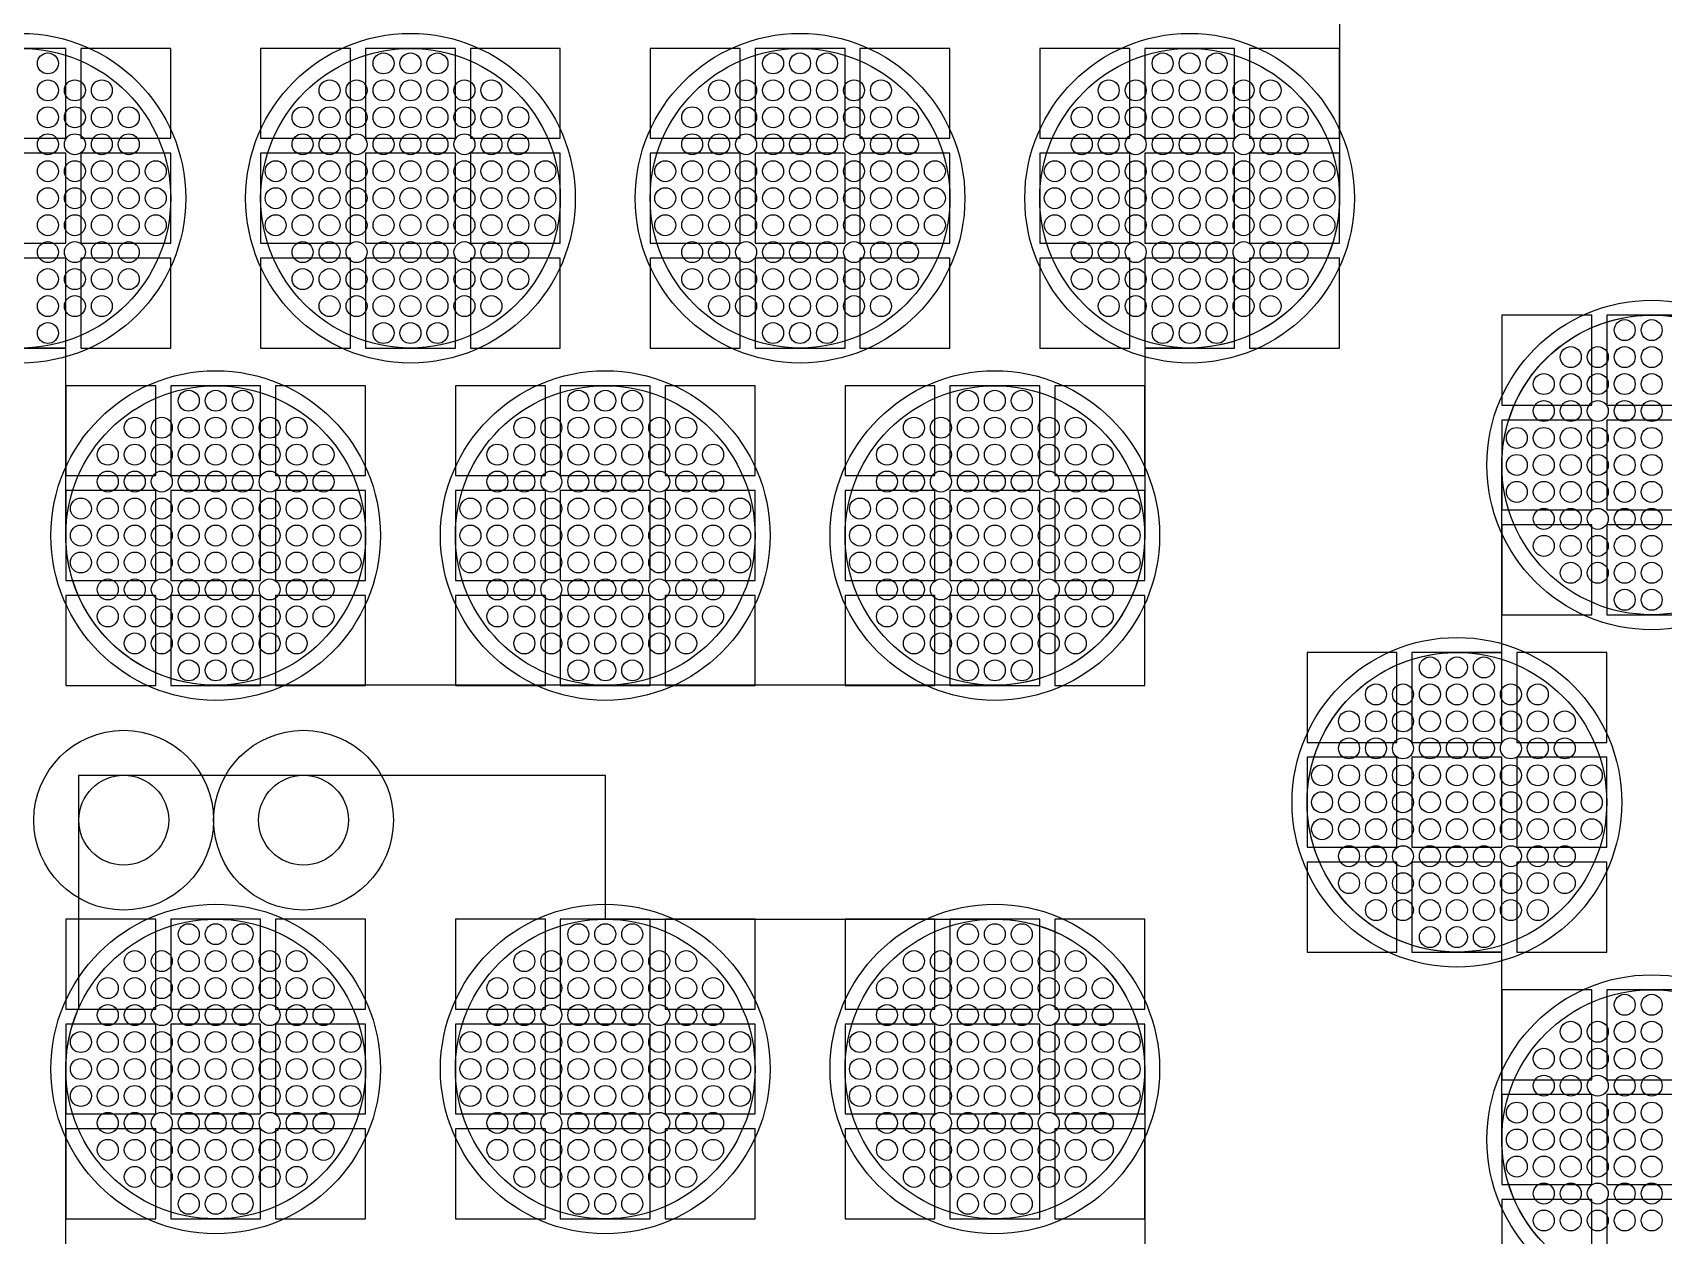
# Model space of a CAD drawing. Extents: x -49 to 54, y -38 to 38.
# Drawn here: x -37.28 to -31.84, y -6.16 to -2.14 of the extents above; entities that cross this region are included whole.
import ezdxf

# ---------------------------------------------------------------- set-up
doc = ezdxf.new("R2010")
doc.units = 0
for name, color, linetype in [('ADHESIVE_VIA_OPENINGS', 30, 'CONTINUOUS'), ('BACK_LAYER', 5, 'CONTINUOUS'), ('COND_LAYER_LOWER_ELECTRODE', 6, 'CONTINUOUS'), ('CONDUCTIVE_LAYER_BACK_LAYER', 2, 'CONTINUOUS'), ('EMITTER', 3, 'CONTINUOUS'), ('LOWER_ELECTRODE', 1, 'CONTINUOUS'), ('SUBSTRATE_VIA', 4, 'CONTINUOUS')]:
    doc.layers.add(name, color=color, linetype=linetype)

msp = doc.modelspace()

# ---------------------------------------------------------------- linework, layer by layer
at = {"layer": 'ADHESIVE_VIA_OPENINGS'}
for centre in [(-36.979, -4.7726), (-36.379, -4.7726)]:
    msp.add_circle(centre, 0.3, dxfattribs=at)
at = {"layer": 'BACK_LAYER'}
for points in [[(-37.4721, -2.4968), (-37.1721, -2.4968), (-37.1721, -2.1968), (-37.4721, -2.1968)], [(-37.1221, -2.4968), (-36.8221, -2.4968), (-36.8221, -2.1968), (-37.1221, -2.1968)], [(-36.5221, -2.4968), (-36.2221, -2.4968), (-36.2221, -2.1968), (-36.5221, -2.1968)], [(-36.1721, -2.4968), (-35.8721, -2.4968), (-35.8721, -2.1968), (-36.1721, -2.1968)], [(-35.8221, -2.4968), (-35.5221, -2.4968), (-35.5221, -2.1968), (-35.8221, -2.1968)], [(-35.2221, -2.4968), (-34.9221, -2.4968), (-34.9221, -2.1968), (-35.2221, -2.1968)], [(-34.8721, -2.4968), (-34.5721, -2.4968), (-34.5721, -2.1968), (-34.8721, -2.1968)], [(-34.5221, -2.4968), (-34.2221, -2.4968), (-34.2221, -2.1968), (-34.5221, -2.1968)], [(-33.9221, -2.4968), (-33.6221, -2.4968), (-33.6221, -2.1968), (-33.9221, -2.1968)], [(-33.5721, -2.4968), (-33.2721, -2.4968), (-33.2721, -2.1968), (-33.5721, -2.1968)], [(-33.2221, -2.4968), (-32.9221, -2.4968), (-32.9221, -2.1968), (-33.2221, -2.1968)], [(-37.4721, -2.8468), (-37.1721, -2.8468), (-37.1721, -2.5468), (-37.4721, -2.5468)], [(-37.1221, -2.8468), (-36.8221, -2.8468), (-36.8221, -2.5468), (-37.1221, -2.5468)], [(-36.5221, -2.8468), (-36.2221, -2.8468), (-36.2221, -2.5468), (-36.5221, -2.5468)], [(-36.1721, -2.8468), (-35.8721, -2.8468), (-35.8721, -2.5468), (-36.1721, -2.5468)], [(-35.8221, -2.8468), (-35.5221, -2.8468), (-35.5221, -2.5468), (-35.8221, -2.5468)], [(-35.2221, -2.8468), (-34.9221, -2.8468), (-34.9221, -2.5468), (-35.2221, -2.5468)], [(-34.8721, -2.8468), (-34.5721, -2.8468), (-34.5721, -2.5468), (-34.8721, -2.5468)], [(-34.5221, -2.8468), (-34.2221, -2.8468), (-34.2221, -2.5468), (-34.5221, -2.5468)], [(-33.9221, -2.8468), (-33.6221, -2.8468), (-33.6221, -2.5468), (-33.9221, -2.5468)], [(-33.5721, -2.8468), (-33.2721, -2.8468), (-33.2721, -2.5468), (-33.5721, -2.5468)], [(-33.2221, -2.8468), (-32.9221, -2.8468), (-32.9221, -2.5468), (-33.2221, -2.5468)], [(-37.4721, -3.1968), (-37.1721, -3.1968), (-37.1721, -2.8968), (-37.4721, -2.8968)], [(-37.1221, -3.1968), (-36.8221, -3.1968), (-36.8221, -2.8968), (-37.1221, -2.8968)], [(-36.5221, -3.1968), (-36.2221, -3.1968), (-36.2221, -2.8968), (-36.5221, -2.8968)], [(-36.1721, -3.1968), (-35.8721, -3.1968), (-35.8721, -2.8968), (-36.1721, -2.8968)], [(-35.8221, -3.1968), (-35.5221, -3.1968), (-35.5221, -2.8968), (-35.8221, -2.8968)], [(-35.2221, -3.1968), (-34.9221, -3.1968), (-34.9221, -2.8968), (-35.2221, -2.8968)], [(-34.8721, -3.1968), (-34.5721, -3.1968), (-34.5721, -2.8968), (-34.8721, -2.8968)], [(-34.5221, -3.1968), (-34.2221, -3.1968), (-34.2221, -2.8968), (-34.5221, -2.8968)], [(-33.9221, -3.1968), (-33.6221, -3.1968), (-33.6221, -2.8968), (-33.9221, -2.8968)], [(-33.5721, -3.1968), (-33.2721, -3.1968), (-33.2721, -2.8968), (-33.5721, -2.8968)], [(-33.2221, -3.1968), (-32.9221, -3.1968), (-32.9221, -2.8968), (-33.2221, -2.8968)], [(-32.3802, -3.387), (-32.0802, -3.387), (-32.0802, -3.087), (-32.3802, -3.087)], [(-32.0302, -3.387), (-31.7302, -3.387), (-31.7302, -3.087), (-32.0302, -3.087)], [(-37.1721, -3.6226), (-36.8721, -3.6226), (-36.8721, -3.3226), (-37.1721, -3.3226)], [(-36.8221, -3.6226), (-36.5221, -3.6226), (-36.5221, -3.3226), (-36.8221, -3.3226)], [(-36.4721, -3.6226), (-36.1721, -3.6226), (-36.1721, -3.3226), (-36.4721, -3.3226)], [(-35.8721, -3.6226), (-35.5721, -3.6226), (-35.5721, -3.3226), (-35.8721, -3.3226)], [(-35.5221, -3.6226), (-35.2221, -3.6226), (-35.2221, -3.3226), (-35.5221, -3.3226)], [(-35.1721, -3.6226), (-34.8721, -3.6226), (-34.8721, -3.3226), (-35.1721, -3.3226)], [(-34.5721, -3.6226), (-34.2721, -3.6226), (-34.2721, -3.3226), (-34.5721, -3.3226)], [(-34.2221, -3.6226), (-33.9221, -3.6226), (-33.9221, -3.3226), (-34.2221, -3.3226)], [(-33.8721, -3.6226), (-33.5721, -3.6226), (-33.5721, -3.3226), (-33.8721, -3.3226)], [(-32.3802, -3.737), (-32.0802, -3.737), (-32.0802, -3.437), (-32.3802, -3.437)], [(-32.0302, -3.737), (-31.7302, -3.737), (-31.7302, -3.437), (-32.0302, -3.437)], [(-37.1721, -3.9726), (-36.8721, -3.9726), (-36.8721, -3.6726), (-37.1721, -3.6726)], [(-36.8221, -3.9726), (-36.5221, -3.9726), (-36.5221, -3.6726), (-36.8221, -3.6726)], [(-36.4721, -3.9726), (-36.1721, -3.9726), (-36.1721, -3.6726), (-36.4721, -3.6726)], [(-35.8721, -3.9726), (-35.5721, -3.9726), (-35.5721, -3.6726), (-35.8721, -3.6726)], [(-35.5221, -3.9726), (-35.2221, -3.9726), (-35.2221, -3.6726), (-35.5221, -3.6726)], [(-35.1721, -3.9726), (-34.8721, -3.9726), (-34.8721, -3.6726), (-35.1721, -3.6726)], [(-34.5721, -3.9726), (-34.2721, -3.9726), (-34.2721, -3.6726), (-34.5721, -3.6726)], [(-34.2221, -3.9726), (-33.9221, -3.9726), (-33.9221, -3.6726), (-34.2221, -3.6726)], [(-33.8721, -3.9726), (-33.5721, -3.9726), (-33.5721, -3.6726), (-33.8721, -3.6726)], [(-32.3802, -4.087), (-32.0802, -4.087), (-32.0802, -3.787), (-32.3802, -3.787)], [(-32.0302, -4.087), (-31.7302, -4.087), (-31.7302, -3.787), (-32.0302, -3.787)], [(-37.1721, -4.3226), (-36.8721, -4.3226), (-36.8721, -4.0226), (-37.1721, -4.0226)], [(-36.8221, -4.3226), (-36.5221, -4.3226), (-36.5221, -4.0226), (-36.8221, -4.0226)], [(-36.4721, -4.3226), (-36.1721, -4.3226), (-36.1721, -4.0226), (-36.4721, -4.0226)], [(-35.8721, -4.3226), (-35.5721, -4.3226), (-35.5721, -4.0226), (-35.8721, -4.0226)], [(-35.5221, -4.3226), (-35.2221, -4.3226), (-35.2221, -4.0226), (-35.5221, -4.0226)], [(-35.1721, -4.3226), (-34.8721, -4.3226), (-34.8721, -4.0226), (-35.1721, -4.0226)], [(-34.5721, -4.3226), (-34.2721, -4.3226), (-34.2721, -4.0226), (-34.5721, -4.0226)], [(-34.2221, -4.3226), (-33.9221, -4.3226), (-33.9221, -4.0226), (-34.2221, -4.0226)], [(-33.8721, -4.3226), (-33.5721, -4.3226), (-33.5721, -4.0226), (-33.8721, -4.0226)], [(-33.0302, -4.5128), (-32.7302, -4.5128), (-32.7302, -4.2128), (-33.0302, -4.2128)], [(-32.6802, -4.5128), (-32.3802, -4.5128), (-32.3802, -4.2128), (-32.6802, -4.2128)], [(-32.3302, -4.5128), (-32.0302, -4.5128), (-32.0302, -4.2128), (-32.3302, -4.2128)], [(-33.0302, -4.8628), (-32.7302, -4.8628), (-32.7302, -4.5628), (-33.0302, -4.5628)], [(-32.6802, -4.8628), (-32.3802, -4.8628), (-32.3802, -4.5628), (-32.6802, -4.5628)], [(-32.3302, -4.8628), (-32.0302, -4.8628), (-32.0302, -4.5628), (-32.3302, -4.5628)], [(-33.0302, -5.2128), (-32.7302, -5.2128), (-32.7302, -4.9128), (-33.0302, -4.9128)], [(-32.6802, -5.2128), (-32.3802, -5.2128), (-32.3802, -4.9128), (-32.6802, -4.9128)], [(-32.3302, -5.2128), (-32.0302, -5.2128), (-32.0302, -4.9128), (-32.3302, -4.9128)], [(-37.1721, -5.403), (-36.8721, -5.403), (-36.8721, -5.103), (-37.1721, -5.103)], [(-36.8221, -5.403), (-36.5221, -5.403), (-36.5221, -5.103), (-36.8221, -5.103)], [(-36.4721, -5.403), (-36.1721, -5.403), (-36.1721, -5.103), (-36.4721, -5.103)], [(-35.8721, -5.403), (-35.5721, -5.403), (-35.5721, -5.103), (-35.8721, -5.103)], [(-35.5221, -5.403), (-35.2221, -5.403), (-35.2221, -5.103), (-35.5221, -5.103)], [(-35.1721, -5.403), (-34.8721, -5.403), (-34.8721, -5.103), (-35.1721, -5.103)], [(-34.5721, -5.403), (-34.2721, -5.403), (-34.2721, -5.103), (-34.5721, -5.103)], [(-34.2221, -5.403), (-33.9221, -5.403), (-33.9221, -5.103), (-34.2221, -5.103)], [(-33.8721, -5.403), (-33.5721, -5.403), (-33.5721, -5.103), (-33.8721, -5.103)], [(-32.3802, -5.6386), (-32.0802, -5.6386), (-32.0802, -5.3386), (-32.3802, -5.3386)], [(-32.0302, -5.6386), (-31.7302, -5.6386), (-31.7302, -5.3386), (-32.0302, -5.3386)], [(-37.1721, -5.753), (-36.8721, -5.753), (-36.8721, -5.453), (-37.1721, -5.453)], [(-36.8221, -5.753), (-36.5221, -5.753), (-36.5221, -5.453), (-36.8221, -5.453)], [(-36.4721, -5.753), (-36.1721, -5.753), (-36.1721, -5.453), (-36.4721, -5.453)], [(-35.8721, -5.753), (-35.5721, -5.753), (-35.5721, -5.453), (-35.8721, -5.453)], [(-35.5221, -5.753), (-35.2221, -5.753), (-35.2221, -5.453), (-35.5221, -5.453)], [(-35.1721, -5.753), (-34.8721, -5.753), (-34.8721, -5.453), (-35.1721, -5.453)], [(-34.5721, -5.753), (-34.2721, -5.753), (-34.2721, -5.453), (-34.5721, -5.453)], [(-34.2221, -5.753), (-33.9221, -5.753), (-33.9221, -5.453), (-34.2221, -5.453)], [(-33.8721, -5.753), (-33.5721, -5.753), (-33.5721, -5.453), (-33.8721, -5.453)], [(-32.3802, -5.9886), (-32.0802, -5.9886), (-32.0802, -5.6886), (-32.3802, -5.6886)], [(-32.0302, -5.9886), (-31.7302, -5.9886), (-31.7302, -5.6886), (-32.0302, -5.6886)], [(-37.1721, -6.103), (-36.8721, -6.103), (-36.8721, -5.803), (-37.1721, -5.803)], [(-36.8221, -6.103), (-36.5221, -6.103), (-36.5221, -5.803), (-36.8221, -5.803)], [(-36.4721, -6.103), (-36.1721, -6.103), (-36.1721, -5.803), (-36.4721, -5.803)], [(-35.8721, -6.103), (-35.5721, -6.103), (-35.5721, -5.803), (-35.8721, -5.803)], [(-35.5221, -6.103), (-35.2221, -6.103), (-35.2221, -5.803), (-35.5221, -5.803)], [(-35.1721, -6.103), (-34.8721, -6.103), (-34.8721, -5.803), (-35.1721, -5.803)], [(-34.5721, -6.103), (-34.2721, -6.103), (-34.2721, -5.803), (-34.5721, -5.803)], [(-34.2221, -6.103), (-33.9221, -6.103), (-33.9221, -5.803), (-34.2221, -5.803)], [(-33.8721, -6.103), (-33.5721, -6.103), (-33.5721, -5.803), (-33.8721, -5.803)], [(-32.3802, -6.3386), (-32.0802, -6.3386), (-32.0802, -6.0386), (-32.3802, -6.0386)], [(-32.0302, -6.3386), (-31.7302, -6.3386), (-31.7302, -6.0386), (-32.0302, -6.0386)]]:
    msp.add_lwpolyline(points, close=True, dxfattribs=at)
at = {"layer": 'COND_LAYER_LOWER_ELECTRODE'}
for centre in [(-37.3221, -2.6968), (-36.0221, -2.6968), (-34.7221, -2.6968), (-33.4221, -2.6968), (-31.8802, -3.587), (-36.6721, -3.8226), (-35.3721, -3.8226), (-34.0721, -3.8226), (-32.5302, -4.7128), (-36.6721, -5.603), (-35.3721, -5.603), (-34.0721, -5.603), (-31.8802, -5.8386)]:
    msp.add_circle(centre, 0.55, dxfattribs=at)
at = {"layer": 'CONDUCTIVE_LAYER_BACK_LAYER'}
for points in [[(-32.9221, -2.0708), (-32.9221, -2.6968), (-32.9225, -2.7166), (-32.9237, -2.7365), (-32.9256, -2.7563), (-32.9284, -2.776), (-32.9319, -2.7955), (-32.9362, -2.8149), (-32.9413, -2.8342), (-32.9472, -2.8532), (-32.9538, -2.8719), (-32.9611, -2.8904), (-32.9692, -2.9086), (-32.9779, -2.9264), (-32.9874, -2.9439), (-32.9976, -2.961), (-33.0084, -2.9776), (-33.0199, -2.9939), (-33.0321, -3.0096), (-33.0448, -3.0249), (-33.0581, -3.0396), (-33.0721, -3.0538), (-33.0865, -3.0674), (-33.1015, -3.0805), (-33.117, -3.0929), (-33.133, -3.1047), (-33.1495, -3.1159), (-33.1664, -3.1264), (-33.1836, -3.1362), (-33.2013, -3.1454), (-33.2193, -3.1538), (-33.2376, -3.1615), (-33.2563, -3.1685), (-33.2752, -3.1747), (-33.2943, -3.1802), (-33.3136, -3.1849), (-33.3331, -3.1888), (-33.3527, -3.1919), (-33.3725, -3.1943), (-33.3923, -3.1959), (-33.4121, -3.1967), (-33.5721, -3.1967), (-33.5721, -3.8226), (-33.5725, -3.8425), (-33.5737, -3.8623), (-33.5756, -3.8821), (-33.5784, -3.9018), (-33.5819, -3.9214), (-33.5862, -3.9408), (-33.5913, -3.96), (-33.5972, -3.979), (-33.6038, -3.9978), (-33.6111, -4.0162), (-33.6192, -4.0344), (-33.6279, -4.0522), (-33.6374, -4.0697), (-33.6476, -4.0868), (-33.6584, -4.1035), (-33.6699, -4.1197), (-33.6821, -4.1354), (-33.6948, -4.1507), (-33.7081, -4.1654), (-33.7221, -4.1796), (-33.7365, -4.1933), (-33.7515, -4.2063), (-33.767, -4.2188), (-33.783, -4.2306), (-33.7995, -4.2417), (-33.8164, -4.2523), (-33.8336, -4.2621), (-33.8513, -4.2712), (-33.8693, -4.2796), (-33.8876, -4.2873), (-33.9063, -4.2943), (-33.9252, -4.3005), (-33.9443, -4.306), (-33.9636, -4.3107), (-33.9831, -4.3146), (-34.0027, -4.3178), (-34.0225, -4.3201), (-34.0423, -4.3217), (-34.0621, -4.3225), (-36.682, -4.3225), (-36.7019, -4.3217), (-36.7217, -4.3201), (-36.7414, -4.3178), (-36.7611, -4.3146), (-36.7806, -4.3107), (-36.7999, -4.306), (-36.819, -4.3005), (-36.8379, -4.2943), (-36.8565, -4.2873), (-36.8748, -4.2796), (-36.8929, -4.2712), (-36.9105, -4.2621), (-36.9278, -4.2523), (-36.9447, -4.2417), (-36.9611, -4.2306), (-36.9771, -4.2188), (-36.9926, -4.2063), (-37.0076, -4.1933), (-37.0221, -4.1796), (-37.036, -4.1654), (-37.0494, -4.1507), (-37.0621, -4.1354), (-37.0742, -4.1197), (-37.0857, -4.1035), (-37.0966, -4.0868), (-37.1067, -4.0697), (-37.1162, -4.0522), (-37.125, -4.0344), (-37.1331, -4.0162), (-37.1404, -3.9978), (-37.147, -3.979), (-37.1528, -3.96), (-37.1579, -3.9408), (-37.1622, -3.9214), (-37.1658, -3.9018), (-37.1685, -3.8821), (-37.1705, -3.8623), (-37.1717, -3.8425), (-37.1721, -3.8226), (-37.1721, -3.1967), (-37.332, -3.1967)], [(-32.2575, -6.1667), (-32.2703, -6.1515), (-32.2824, -6.1357), (-32.2939, -6.1195), (-32.3047, -6.1028), (-32.3149, -6.0857), (-32.3244, -6.0683), (-32.3331, -6.0504), (-32.3412, -6.0323), (-32.3485, -6.0138), (-32.3551, -5.995), (-32.361, -5.976), (-32.3661, -5.9568), (-32.3704, -5.9374), (-32.3739, -5.9178), (-32.3767, -5.8981), (-32.3786, -5.8783), (-32.3798, -5.8585), (-32.3802, -5.8386), (-32.3802, -5.2127), (-32.5402, -5.2127), (-32.56, -5.2119), (-32.5798, -5.2103), (-32.5996, -5.208), (-32.6192, -5.2048), (-32.6387, -5.2009), (-32.658, -5.1962), (-32.6771, -5.1907), (-32.696, -5.1845), (-32.7147, -5.1775), (-32.733, -5.1698), (-32.751, -5.1614), (-32.7687, -5.1523), (-32.7859, -5.1424), (-32.8028, -5.1319), (-32.8193, -5.1208), (-32.8353, -5.109), (-32.8508, -5.0965), (-32.8658, -5.0835), (-32.8802, -5.0698), (-32.8942, -5.0556), (-32.9075, -5.0409), (-32.9203, -5.0256), (-32.9324, -5.0099), (-32.9439, -4.9937), (-32.9547, -4.977), (-32.9649, -4.9599), (-32.9744, -4.9424), (-32.9831, -4.9246), (-32.9912, -4.9064), (-32.9985, -4.8879), (-33.0051, -4.8692), (-33.011, -4.8502), (-33.0161, -4.831), (-33.0204, -4.8116), (-33.0239, -4.792), (-33.0267, -4.7723), (-33.0286, -4.7525), (-33.0298, -4.7327), (-33.0302, -4.7128), (-33.0298, -4.6929), (-33.0286, -4.6731), (-33.0267, -4.6533), (-33.0239, -4.6336), (-33.0204, -4.614), (-33.0161, -4.5946), (-33.011, -4.5754), (-33.0051, -4.5564), (-32.9985, -4.5376), (-32.9912, -4.5192), (-32.9831, -4.501), (-32.9744, -4.4831), (-32.9649, -4.4657), (-32.9547, -4.4486), (-32.9439, -4.4319), (-32.9324, -4.4157), (-32.9203, -4.3999), (-32.9075, -4.3847), (-32.8942, -4.3699), (-32.8802, -4.3557), (-32.8658, -4.3421), (-32.8508, -4.3291), (-32.8353, -4.3166), (-32.8193, -4.3048), (-32.8028, -4.2936), (-32.7859, -4.2831), (-32.7687, -4.2733), (-32.751, -4.2642), (-32.733, -4.2557), (-32.7147, -4.248), (-32.696, -4.2411), (-32.6771, -4.2349), (-32.658, -4.2294), (-32.6387, -4.2247), (-32.6192, -4.2208), (-32.5996, -4.2176), (-32.5798, -4.2153), (-32.56, -4.2137), (-32.5402, -4.2129), (-32.3802, -4.2129), (-32.3802, -3.587), (-32.3798, -3.5671), (-32.3786, -3.5472), (-32.3767, -3.5274), (-32.3739, -3.5078), (-32.3704, -3.4882), (-32.3661, -3.4688), (-32.361, -3.4496), (-32.3551, -3.4306), (-32.3485, -3.4118), (-32.3412, -3.3933), (-32.3331, -3.3751), (-32.3244, -3.3573), (-32.3149, -3.3398), (-32.3047, -3.3227), (-32.2939, -3.3061), (-32.2824, -3.2899), (-32.2703, -3.2741), (-32.2575, -3.2588), (-32.2442, -3.2441), (-32.2302, -3.2299), (-32.2158, -3.2163), (-32.2008, -3.2032), (-32.1853, -3.1908), (-32.1693, -3.179), (-32.1528, -3.1678), (-32.1359, -3.1573), (-32.1187, -3.1475), (-32.101, -3.1383), (-32.083, -3.1299), (-32.0647, -3.1222), (-32.046, -3.1152), (-32.0271, -3.109), (-32.008, -3.1036), (-31.9887, -3.0989), (-31.9692, -3.0949), (-31.9496, -3.0918), (-31.9298, -3.0894), (-31.91, -3.0878), (-31.8902, -3.0871), (-31.7302, -3.0871)], [(-37.1721, -6.2289), (-37.1721, -5.603), (-37.1717, -5.5831), (-37.1705, -5.5633), (-37.1685, -5.5435), (-37.1658, -5.5238), (-37.1622, -5.5042), (-37.1579, -5.4848), (-37.1528, -5.4656), (-37.147, -5.4466), (-37.1404, -5.4278), (-37.1331, -5.4093), (-37.129, -5.4002), (-37.129, -4.6226), (-35.3721, -4.6226), (-35.3721, -5.1031), (-34.0621, -5.1031), (-34.0423, -5.1039), (-34.0225, -5.1054), (-34.0027, -5.1078), (-33.9831, -5.111), (-33.9636, -5.1149), (-33.9443, -5.1196), (-33.9252, -5.1251), (-33.9063, -5.1313), (-33.8876, -5.1382), (-33.8693, -5.1459), (-33.8513, -5.1544), (-33.8336, -5.1635), (-33.8164, -5.1733), (-33.7995, -5.1838), (-33.783, -5.195), (-33.767, -5.2068), (-33.7515, -5.2192), (-33.7365, -5.2323), (-33.7221, -5.2459), (-33.7081, -5.2601), (-33.6948, -5.2749), (-33.6821, -5.2901), (-33.6699, -5.3059), (-33.6584, -5.3221), (-33.6476, -5.3388), (-33.6374, -5.3559), (-33.6279, -5.3733), (-33.6192, -5.3912), (-33.6111, -5.4093), (-33.6038, -5.4278), (-33.5972, -5.4466), (-33.5913, -5.4656), (-33.5862, -5.4848), (-33.5819, -5.5042), (-33.5784, -5.5238), (-33.5756, -5.5435), (-33.5737, -5.5633), (-33.5725, -5.5831), (-33.5721, -5.603), (-33.5721, -6.2289)]]:
    msp.add_lwpolyline(points, dxfattribs=at)
at = {"layer": 'EMITTER'}
for centre in [(-37.3221, -2.6968), (-36.0221, -2.6968), (-34.7221, -2.6968), (-33.4221, -2.6968), (-31.8802, -3.587), (-36.6721, -3.8226), (-35.3721, -3.8226), (-34.0721, -3.8226), (-32.5302, -4.7128), (-36.6721, -5.603), (-35.3721, -5.603), (-34.0721, -5.603), (-31.8802, -5.8386)]:
    msp.add_circle(centre, 0.5, dxfattribs=at)
at = {"layer": 'LOWER_ELECTRODE'}
for centre in [(-37.2321, -2.2468), (-36.1121, -2.2468), (-36.0221, -2.2468), (-35.9321, -2.2468), (-34.8121, -2.2468), (-34.7221, -2.2468), (-34.6321, -2.2468), (-33.5121, -2.2468), (-33.4221, -2.2468), (-33.3321, -2.2468), (-37.2321, -2.3368), (-37.1421, -2.3368), (-37.0521, -2.3368), (-36.2921, -2.3368), (-36.2021, -2.3368), (-36.1121, -2.3368), (-36.0221, -2.3368), (-35.9321, -2.3368), (-35.8421, -2.3368), (-35.7521, -2.3368), (-34.9921, -2.3368), (-34.9021, -2.3368), (-34.8121, -2.3368), (-34.7221, -2.3368), (-34.6321, -2.3368), (-34.5421, -2.3368), (-34.4521, -2.3368), (-33.6921, -2.3368), (-33.6021, -2.3368), (-33.5121, -2.3368), (-33.4221, -2.3368), (-33.3321, -2.3368), (-33.2421, -2.3368), (-33.1521, -2.3368), (-37.2321, -2.4268), (-37.1421, -2.4268), (-37.0521, -2.4268), (-36.9621, -2.4268), (-36.3821, -2.4268), (-36.2921, -2.4268), (-36.2021, -2.4268), (-36.1121, -2.4268), (-36.0221, -2.4268), (-35.9321, -2.4268), (-35.8421, -2.4268), (-35.7521, -2.4268), (-35.6621, -2.4268), (-35.0821, -2.4268), (-34.9921, -2.4268), (-34.9021, -2.4268), (-34.8121, -2.4268), (-34.7221, -2.4268), (-34.6321, -2.4268), (-34.5421, -2.4268), (-34.4521, -2.4268), (-34.3621, -2.4268), (-33.7821, -2.4268), (-33.6921, -2.4268), (-33.6021, -2.4268), (-33.5121, -2.4268), (-33.4221, -2.4268), (-33.3321, -2.4268), (-33.2421, -2.4268), (-33.1521, -2.4268), (-33.0621, -2.4268), (-37.2321, -2.5168), (-37.1421, -2.5168), (-37.0521, -2.5168), (-36.9621, -2.5168), (-36.3821, -2.5168), (-36.2921, -2.5168), (-36.2021, -2.5168), (-36.1121, -2.5168), (-36.0221, -2.5168), (-35.9321, -2.5168), (-35.8421, -2.5168), (-35.7521, -2.5168), (-35.6621, -2.5168), (-35.0821, -2.5168), (-34.9921, -2.5168), (-34.9021, -2.5168), (-34.8121, -2.5168), (-34.7221, -2.5168), (-34.6321, -2.5168), (-34.5421, -2.5168), (-34.4521, -2.5168), (-34.3621, -2.5168), (-33.7821, -2.5168), (-33.6921, -2.5168), (-33.6021, -2.5168), (-33.5121, -2.5168), (-33.4221, -2.5168), (-33.3321, -2.5168), (-33.2421, -2.5168), (-33.1521, -2.5168), (-33.0621, -2.5168), (-37.2321, -2.6068), (-37.1421, -2.6068), (-37.0521, -2.6068), (-36.9621, -2.6068), (-36.8721, -2.6068), (-36.4721, -2.6068), (-36.3821, -2.6068), (-36.2921, -2.6068), (-36.2021, -2.6068), (-36.1121, -2.6068), (-36.0221, -2.6068), (-35.9321, -2.6068), (-35.8421, -2.6068), (-35.7521, -2.6068), (-35.6621, -2.6068), (-35.5721, -2.6068), (-35.1721, -2.6068), (-35.0821, -2.6068), (-34.9921, -2.6068), (-34.9021, -2.6068), (-34.8121, -2.6068), (-34.7221, -2.6068), (-34.6321, -2.6068), (-34.5421, -2.6068), (-34.4521, -2.6068), (-34.3621, -2.6068), (-34.2721, -2.6068), (-33.8721, -2.6068), (-33.7821, -2.6068), (-33.6921, -2.6068), (-33.6021, -2.6068), (-33.5121, -2.6068), (-33.4221, -2.6068), (-33.3321, -2.6068), (-33.2421, -2.6068), (-33.1521, -2.6068), (-33.0621, -2.6068), (-32.9721, -2.6068), (-37.2321, -2.6968), (-37.1421, -2.6968), (-37.0521, -2.6968), (-36.9621, -2.6968), (-36.8721, -2.6968), (-36.4721, -2.6968), (-36.3821, -2.6968), (-36.2921, -2.6968), (-36.2021, -2.6968), (-36.1121, -2.6968), (-36.0221, -2.6968), (-35.9321, -2.6968), (-35.8421, -2.6968), (-35.7521, -2.6968), (-35.6621, -2.6968), (-35.5721, -2.6968), (-35.1721, -2.6968), (-35.0821, -2.6968), (-34.9921, -2.6968), (-34.9021, -2.6968), (-34.8121, -2.6968), (-34.7221, -2.6968), (-34.6321, -2.6968), (-34.5421, -2.6968), (-34.4521, -2.6968), (-34.3621, -2.6968), (-34.2721, -2.6968), (-33.8721, -2.6968), (-33.7821, -2.6968), (-33.6921, -2.6968), (-33.6021, -2.6968), (-33.5121, -2.6968), (-33.4221, -2.6968), (-33.3321, -2.6968), (-33.2421, -2.6968), (-33.1521, -2.6968), (-33.0621, -2.6968), (-32.9721, -2.6968), (-37.2321, -2.7868), (-37.1421, -2.7868), (-37.0521, -2.7868), (-36.9621, -2.7868), (-36.8721, -2.7868), (-36.4721, -2.7868), (-36.3821, -2.7868), (-36.2921, -2.7868), (-36.2021, -2.7868), (-36.1121, -2.7868), (-36.0221, -2.7868), (-35.9321, -2.7868), (-35.8421, -2.7868), (-35.7521, -2.7868), (-35.6621, -2.7868), (-35.5721, -2.7868), (-35.1721, -2.7868), (-35.0821, -2.7868), (-34.9921, -2.7868), (-34.9021, -2.7868), (-34.8121, -2.7868), (-34.7221, -2.7868), (-34.6321, -2.7868), (-34.5421, -2.7868), (-34.4521, -2.7868), (-34.3621, -2.7868), (-34.2721, -2.7868), (-33.8721, -2.7868), (-33.7821, -2.7868), (-33.6921, -2.7868), (-33.6021, -2.7868), (-33.5121, -2.7868), (-33.4221, -2.7868), (-33.3321, -2.7868), (-33.2421, -2.7868), (-33.1521, -2.7868), (-33.0621, -2.7868), (-32.9721, -2.7868), (-37.2321, -2.8768), (-37.1421, -2.8768), (-37.0521, -2.8768), (-36.9621, -2.8768), (-36.3821, -2.8768), (-36.2921, -2.8768), (-36.2021, -2.8768), (-36.1121, -2.8768), (-36.0221, -2.8768), (-35.9321, -2.8768), (-35.8421, -2.8768), (-35.7521, -2.8768), (-35.6621, -2.8768), (-35.0821, -2.8768), (-34.9921, -2.8768), (-34.9021, -2.8768), (-34.8121, -2.8768), (-34.7221, -2.8768), (-34.6321, -2.8768), (-34.5421, -2.8768), (-34.4521, -2.8768), (-34.3621, -2.8768), (-33.7821, -2.8768), (-33.6921, -2.8768), (-33.6021, -2.8768), (-33.5121, -2.8768), (-33.4221, -2.8768), (-33.3321, -2.8768), (-33.2421, -2.8768), (-33.1521, -2.8768), (-33.0621, -2.8768), (-37.2321, -2.9668), (-37.1421, -2.9668), (-37.0521, -2.9668), (-36.9621, -2.9668), (-36.3821, -2.9668), (-36.2921, -2.9668), (-36.2021, -2.9668), (-36.1121, -2.9668), (-36.0221, -2.9668), (-35.9321, -2.9668), (-35.8421, -2.9668), (-35.7521, -2.9668), (-35.6621, -2.9668), (-35.0821, -2.9668), (-34.9921, -2.9668), (-34.9021, -2.9668), (-34.8121, -2.9668), (-34.7221, -2.9668), (-34.6321, -2.9668), (-34.5421, -2.9668), (-34.4521, -2.9668), (-34.3621, -2.9668), (-33.7821, -2.9668), (-33.6921, -2.9668), (-33.6021, -2.9668), (-33.5121, -2.9668), (-33.4221, -2.9668), (-33.3321, -2.9668), (-33.2421, -2.9668), (-33.1521, -2.9668), (-33.0621, -2.9668), (-37.2321, -3.0568), (-37.1421, -3.0568), (-37.0521, -3.0568), (-36.2921, -3.0568), (-36.2021, -3.0568), (-36.1121, -3.0568), (-36.0221, -3.0568), (-35.9321, -3.0568), (-35.8421, -3.0568), (-35.7521, -3.0568), (-34.9921, -3.0568), (-34.9021, -3.0568), (-34.8121, -3.0568), (-34.7221, -3.0568), (-34.6321, -3.0568), (-34.5421, -3.0568), (-34.4521, -3.0568), (-33.6921, -3.0568), (-33.6021, -3.0568), (-33.5121, -3.0568), (-33.4221, -3.0568), (-33.3321, -3.0568), (-33.2421, -3.0568), (-33.1521, -3.0568), (-37.2321, -3.1468), (-36.1121, -3.1468), (-36.0221, -3.1468), (-35.9321, -3.1468), (-34.8121, -3.1468), (-34.7221, -3.1468), (-34.6321, -3.1468), (-33.5121, -3.1468), (-33.4221, -3.1468), (-33.3321, -3.1468), (-31.9702, -3.137), (-31.8802, -3.137), (-32.1502, -3.227), (-32.0602, -3.227), (-31.9702, -3.227), (-31.8802, -3.227), (-32.2402, -3.317), (-32.1502, -3.317), (-32.0602, -3.317), (-31.9702, -3.317), (-31.8802, -3.317), (-36.7621, -3.3726), (-36.6721, -3.3726), (-36.5821, -3.3726), (-35.4621, -3.3726), (-35.3721, -3.3726), (-35.2821, -3.3726), (-34.1621, -3.3726), (-34.0721, -3.3726), (-33.9821, -3.3726), (-32.2402, -3.407), (-32.1502, -3.407), (-32.0602, -3.407), (-31.9702, -3.407), (-31.8802, -3.407), (-36.9421, -3.4626), (-36.8521, -3.4626), (-36.7621, -3.4626), (-36.6721, -3.4626), (-36.5821, -3.4626), (-36.4921, -3.4626), (-36.4021, -3.4626), (-35.6421, -3.4626), (-35.5521, -3.4626), (-35.4621, -3.4626), (-35.3721, -3.4626), (-35.2821, -3.4626), (-35.1921, -3.4626), (-35.1021, -3.4626), (-34.3421, -3.4626), (-34.2521, -3.4626), (-34.1621, -3.4626), (-34.0721, -3.4626), (-33.9821, -3.4626), (-33.8921, -3.4626), (-33.8021, -3.4626), (-32.3302, -3.497), (-32.2402, -3.497), (-32.1502, -3.497), (-32.0602, -3.497), (-31.9702, -3.497), (-31.8802, -3.497), (-37.0321, -3.5526), (-36.9421, -3.5526), (-36.8521, -3.5526), (-36.7621, -3.5526), (-36.6721, -3.5526), (-36.5821, -3.5526), (-36.4921, -3.5526), (-36.4021, -3.5526), (-36.3121, -3.5526), (-35.7321, -3.5526), (-35.6421, -3.5526), (-35.5521, -3.5526), (-35.4621, -3.5526), (-35.3721, -3.5526), (-35.2821, -3.5526), (-35.1921, -3.5526), (-35.1021, -3.5526), (-35.0121, -3.5526), (-34.4321, -3.5526), (-34.3421, -3.5526), (-34.2521, -3.5526), (-34.1621, -3.5526), (-34.0721, -3.5526), (-33.9821, -3.5526), (-33.8921, -3.5526), (-33.8021, -3.5526), (-33.7121, -3.5526), (-32.3302, -3.587), (-32.2402, -3.587), (-32.1502, -3.587), (-32.0602, -3.587), (-31.9702, -3.587), (-31.8802, -3.587), (-37.0321, -3.6426), (-36.9421, -3.6426), (-36.8521, -3.6426), (-36.7621, -3.6426), (-36.6721, -3.6426), (-36.5821, -3.6426), (-36.4921, -3.6426), (-36.4021, -3.6426), (-36.3121, -3.6426), (-35.7321, -3.6426), (-35.6421, -3.6426), (-35.5521, -3.6426), (-35.4621, -3.6426), (-35.3721, -3.6426), (-35.2821, -3.6426), (-35.1921, -3.6426), (-35.1021, -3.6426), (-35.0121, -3.6426), (-34.4321, -3.6426), (-34.3421, -3.6426), (-34.2521, -3.6426), (-34.1621, -3.6426), (-34.0721, -3.6426), (-33.9821, -3.6426), (-33.8921, -3.6426), (-33.8021, -3.6426), (-33.7121, -3.6426), (-32.3302, -3.677), (-32.2402, -3.677), (-32.1502, -3.677), (-32.0602, -3.677), (-31.9702, -3.677), (-31.8802, -3.677), (-37.1221, -3.7326), (-37.0321, -3.7326), (-36.9421, -3.7326), (-36.8521, -3.7326), (-36.7621, -3.7326), (-36.6721, -3.7326), (-36.5821, -3.7326), (-36.4921, -3.7326), (-36.4021, -3.7326), (-36.3121, -3.7326), (-36.2221, -3.7326), (-35.8221, -3.7326), (-35.7321, -3.7326), (-35.6421, -3.7326), (-35.5521, -3.7326), (-35.4621, -3.7326), (-35.3721, -3.7326), (-35.2821, -3.7326), (-35.1921, -3.7326), (-35.1021, -3.7326), (-35.0121, -3.7326), (-34.9221, -3.7326), (-34.5221, -3.7326), (-34.4321, -3.7326), (-34.3421, -3.7326), (-34.2521, -3.7326), (-34.1621, -3.7326), (-34.0721, -3.7326), (-33.9821, -3.7326), (-33.8921, -3.7326), (-33.8021, -3.7326), (-33.7121, -3.7326), (-33.6221, -3.7326), (-32.2402, -3.767), (-32.1502, -3.767), (-32.0602, -3.767), (-31.9702, -3.767), (-31.8802, -3.767), (-37.1221, -3.8226), (-37.0321, -3.8226), (-36.9421, -3.8226), (-36.8521, -3.8226), (-36.7621, -3.8226), (-36.6721, -3.8226), (-36.5821, -3.8226), (-36.4921, -3.8226), (-36.4021, -3.8226), (-36.3121, -3.8226), (-36.2221, -3.8226), (-35.8221, -3.8226), (-35.7321, -3.8226), (-35.6421, -3.8226), (-35.5521, -3.8226), (-35.4621, -3.8226), (-35.3721, -3.8226), (-35.2821, -3.8226), (-35.1921, -3.8226), (-35.1021, -3.8226), (-35.0121, -3.8226), (-34.9221, -3.8226), (-34.5221, -3.8226), (-34.4321, -3.8226), (-34.3421, -3.8226), (-34.2521, -3.8226), (-34.1621, -3.8226), (-34.0721, -3.8226), (-33.9821, -3.8226), (-33.8921, -3.8226), (-33.8021, -3.8226), (-33.7121, -3.8226), (-33.6221, -3.8226), (-32.2402, -3.857), (-32.1502, -3.857), (-32.0602, -3.857), (-31.9702, -3.857), (-31.8802, -3.857), (-37.1221, -3.9126), (-37.0321, -3.9126), (-36.9421, -3.9126), (-36.8521, -3.9126), (-36.7621, -3.9126), (-36.6721, -3.9126), (-36.5821, -3.9126), (-36.4921, -3.9126), (-36.4021, -3.9126), (-36.3121, -3.9126), (-36.2221, -3.9126), (-35.8221, -3.9126), (-35.7321, -3.9126), (-35.6421, -3.9126), (-35.5521, -3.9126), (-35.4621, -3.9126), (-35.3721, -3.9126), (-35.2821, -3.9126), (-35.1921, -3.9126), (-35.1021, -3.9126), (-35.0121, -3.9126), (-34.9221, -3.9126), (-34.5221, -3.9126), (-34.4321, -3.9126), (-34.3421, -3.9126), (-34.2521, -3.9126), (-34.1621, -3.9126), (-34.0721, -3.9126), (-33.9821, -3.9126), (-33.8921, -3.9126), (-33.8021, -3.9126), (-33.7121, -3.9126), (-33.6221, -3.9126), (-32.1502, -3.947), (-32.0602, -3.947), (-31.9702, -3.947), (-31.8802, -3.947), (-37.0321, -4.0026), (-36.9421, -4.0026), (-36.8521, -4.0026), (-36.7621, -4.0026), (-36.6721, -4.0026), (-36.5821, -4.0026), (-36.4921, -4.0026), (-36.4021, -4.0026), (-36.3121, -4.0026), (-35.7321, -4.0026), (-35.6421, -4.0026), (-35.5521, -4.0026), (-35.4621, -4.0026), (-35.3721, -4.0026), (-35.2821, -4.0026), (-35.1921, -4.0026), (-35.1021, -4.0026), (-35.0121, -4.0026), (-34.4321, -4.0026), (-34.3421, -4.0026), (-34.2521, -4.0026), (-34.1621, -4.0026), (-34.0721, -4.0026), (-33.9821, -4.0026), (-33.8921, -4.0026), (-33.8021, -4.0026), (-33.7121, -4.0026), (-31.9702, -4.037), (-31.8802, -4.037), (-37.0321, -4.0926), (-36.9421, -4.0926), (-36.8521, -4.0926), (-36.7621, -4.0926), (-36.6721, -4.0926), (-36.5821, -4.0926), (-36.4921, -4.0926), (-36.4021, -4.0926), (-36.3121, -4.0926), (-35.7321, -4.0926), (-35.6421, -4.0926), (-35.5521, -4.0926), (-35.4621, -4.0926), (-35.3721, -4.0926), (-35.2821, -4.0926), (-35.1921, -4.0926), (-35.1021, -4.0926), (-35.0121, -4.0926), (-34.4321, -4.0926), (-34.3421, -4.0926), (-34.2521, -4.0926), (-34.1621, -4.0926), (-34.0721, -4.0926), (-33.9821, -4.0926), (-33.8921, -4.0926), (-33.8021, -4.0926), (-33.7121, -4.0926), (-36.9421, -4.1826), (-36.8521, -4.1826), (-36.7621, -4.1826), (-36.6721, -4.1826), (-36.5821, -4.1826), (-36.4921, -4.1826), (-36.4021, -4.1826), (-35.6421, -4.1826), (-35.5521, -4.1826), (-35.4621, -4.1826), (-35.3721, -4.1826), (-35.2821, -4.1826), (-35.1921, -4.1826), (-35.1021, -4.1826), (-34.3421, -4.1826), (-34.2521, -4.1826), (-34.1621, -4.1826), (-34.0721, -4.1826), (-33.9821, -4.1826), (-33.8921, -4.1826), (-33.8021, -4.1826), (-36.7621, -4.2726), (-36.6721, -4.2726), (-36.5821, -4.2726), (-35.4621, -4.2726), (-35.3721, -4.2726), (-35.2821, -4.2726), (-34.1621, -4.2726), (-34.0721, -4.2726), (-33.9821, -4.2726), (-32.6202, -4.2628), (-32.5302, -4.2628), (-32.4402, -4.2628), (-32.8002, -4.3528), (-32.7102, -4.3528), (-32.6202, -4.3528), (-32.5302, -4.3528), (-32.4402, -4.3528), (-32.3502, -4.3528), (-32.2602, -4.3528), (-32.8902, -4.4428), (-32.8002, -4.4428), (-32.7102, -4.4428), (-32.6202, -4.4428), (-32.5302, -4.4428), (-32.4402, -4.4428), (-32.3502, -4.4428), (-32.2602, -4.4428), (-32.1702, -4.4428), (-32.8902, -4.5328), (-32.8002, -4.5328), (-32.7102, -4.5328), (-32.6202, -4.5328), (-32.5302, -4.5328), (-32.4402, -4.5328), (-32.3502, -4.5328), (-32.2602, -4.5328), (-32.1702, -4.5328), (-32.9802, -4.6228), (-32.8902, -4.6228), (-32.8002, -4.6228), (-32.7102, -4.6228), (-32.6202, -4.6228), (-32.5302, -4.6228), (-32.4402, -4.6228), (-32.3502, -4.6228), (-32.2602, -4.6228), (-32.1702, -4.6228), (-32.0802, -4.6228), (-32.9802, -4.7128), (-32.8902, -4.7128), (-32.8002, -4.7128), (-32.7102, -4.7128), (-32.6202, -4.7128), (-32.5302, -4.7128), (-32.4402, -4.7128), (-32.3502, -4.7128), (-32.2602, -4.7128), (-32.1702, -4.7128), (-32.0802, -4.7128), (-32.9802, -4.8028), (-32.8902, -4.8028), (-32.8002, -4.8028), (-32.7102, -4.8028), (-32.6202, -4.8028), (-32.5302, -4.8028), (-32.4402, -4.8028), (-32.3502, -4.8028), (-32.2602, -4.8028), (-32.1702, -4.8028), (-32.0802, -4.8028), (-32.8902, -4.8928), (-32.8002, -4.8928), (-32.7102, -4.8928), (-32.6202, -4.8928), (-32.5302, -4.8928), (-32.4402, -4.8928), (-32.3502, -4.8928), (-32.2602, -4.8928), (-32.1702, -4.8928), (-32.8902, -4.9828), (-32.8002, -4.9828), (-32.7102, -4.9828), (-32.6202, -4.9828), (-32.5302, -4.9828), (-32.4402, -4.9828), (-32.3502, -4.9828), (-32.2602, -4.9828), (-32.1702, -4.9828), (-32.8002, -5.0728), (-32.7102, -5.0728), (-32.6202, -5.0728), (-32.5302, -5.0728), (-32.4402, -5.0728), (-32.3502, -5.0728), (-32.2602, -5.0728), (-36.7621, -5.153), (-36.6721, -5.153), (-36.5821, -5.153), (-35.4621, -5.153), (-35.3721, -5.153), (-35.2821, -5.153), (-34.1621, -5.153), (-34.0721, -5.153), (-33.9821, -5.153), (-32.6202, -5.1628), (-32.5302, -5.1628), (-32.4402, -5.1628), (-36.9421, -5.243), (-36.8521, -5.243), (-36.7621, -5.243), (-36.6721, -5.243), (-36.5821, -5.243), (-36.4921, -5.243), (-36.4021, -5.243), (-35.6421, -5.243), (-35.5521, -5.243), (-35.4621, -5.243), (-35.3721, -5.243), (-35.2821, -5.243), (-35.1921, -5.243), (-35.1021, -5.243), (-34.3421, -5.243), (-34.2521, -5.243), (-34.1621, -5.243), (-34.0721, -5.243), (-33.9821, -5.243), (-33.8921, -5.243), (-33.8021, -5.243), (-37.0321, -5.333), (-36.9421, -5.333), (-36.8521, -5.333), (-36.7621, -5.333), (-36.6721, -5.333), (-36.5821, -5.333), (-36.4921, -5.333), (-36.4021, -5.333), (-36.3121, -5.333), (-35.7321, -5.333), (-35.6421, -5.333), (-35.5521, -5.333), (-35.4621, -5.333), (-35.3721, -5.333), (-35.2821, -5.333), (-35.1921, -5.333), (-35.1021, -5.333), (-35.0121, -5.333), (-34.4321, -5.333), (-34.3421, -5.333), (-34.2521, -5.333), (-34.1621, -5.333), (-34.0721, -5.333), (-33.9821, -5.333), (-33.8921, -5.333), (-33.8021, -5.333), (-33.7121, -5.333), (-31.9702, -5.3886), (-31.8802, -5.3886), (-37.0321, -5.423), (-36.9421, -5.423), (-36.8521, -5.423), (-36.7621, -5.423), (-36.6721, -5.423), (-36.5821, -5.423), (-36.4921, -5.423), (-36.4021, -5.423), (-36.3121, -5.423), (-35.7321, -5.423), (-35.6421, -5.423), (-35.5521, -5.423), (-35.4621, -5.423), (-35.3721, -5.423), (-35.2821, -5.423), (-35.1921, -5.423), (-35.1021, -5.423), (-35.0121, -5.423), (-34.4321, -5.423), (-34.3421, -5.423), (-34.2521, -5.423), (-34.1621, -5.423), (-34.0721, -5.423), (-33.9821, -5.423), (-33.8921, -5.423), (-33.8021, -5.423), (-33.7121, -5.423), (-37.1221, -5.513), (-37.0321, -5.513), (-36.9421, -5.513), (-36.8521, -5.513), (-36.7621, -5.513), (-36.6721, -5.513), (-36.5821, -5.513), (-36.4921, -5.513), (-36.4021, -5.513), (-36.3121, -5.513), (-36.2221, -5.513), (-35.8221, -5.513), (-35.7321, -5.513), (-35.6421, -5.513), (-35.5521, -5.513), (-35.4621, -5.513), (-35.3721, -5.513), (-35.2821, -5.513), (-35.1921, -5.513), (-35.1021, -5.513), (-35.0121, -5.513), (-34.9221, -5.513), (-34.5221, -5.513), (-34.4321, -5.513), (-34.3421, -5.513), (-34.2521, -5.513), (-34.1621, -5.513), (-34.0721, -5.513), (-33.9821, -5.513), (-33.8921, -5.513), (-33.8021, -5.513), (-33.7121, -5.513), (-33.6221, -5.513), (-32.1502, -5.4786), (-32.0602, -5.4786), (-31.9702, -5.4786), (-31.8802, -5.4786), (-32.2402, -5.5686), (-32.1502, -5.5686), (-32.0602, -5.5686), (-31.9702, -5.5686), (-31.8802, -5.5686), (-37.1221, -5.603), (-37.0321, -5.603), (-36.9421, -5.603), (-36.8521, -5.603), (-36.7621, -5.603), (-36.6721, -5.603), (-36.5821, -5.603), (-36.4921, -5.603), (-36.4021, -5.603), (-36.3121, -5.603), (-36.2221, -5.603), (-35.8221, -5.603), (-35.7321, -5.603), (-35.6421, -5.603), (-35.5521, -5.603), (-35.4621, -5.603), (-35.3721, -5.603), (-35.2821, -5.603), (-35.1921, -5.603), (-35.1021, -5.603), (-35.0121, -5.603), (-34.9221, -5.603), (-34.5221, -5.603), (-34.4321, -5.603), (-34.3421, -5.603), (-34.2521, -5.603), (-34.1621, -5.603), (-34.0721, -5.603), (-33.9821, -5.603), (-33.8921, -5.603), (-33.8021, -5.603), (-33.7121, -5.603), (-33.6221, -5.603), (-37.1221, -5.693), (-37.0321, -5.693), (-36.9421, -5.693), (-36.8521, -5.693), (-36.7621, -5.693), (-36.6721, -5.693), (-36.5821, -5.693), (-36.4921, -5.693), (-36.4021, -5.693), (-36.3121, -5.693), (-36.2221, -5.693), (-35.8221, -5.693), (-35.7321, -5.693), (-35.6421, -5.693), (-35.5521, -5.693), (-35.4621, -5.693), (-35.3721, -5.693), (-35.2821, -5.693), (-35.1921, -5.693), (-35.1021, -5.693), (-35.0121, -5.693), (-34.9221, -5.693), (-34.5221, -5.693), (-34.4321, -5.693), (-34.3421, -5.693), (-34.2521, -5.693), (-34.1621, -5.693), (-34.0721, -5.693), (-33.9821, -5.693), (-33.8921, -5.693), (-33.8021, -5.693), (-33.7121, -5.693), (-33.6221, -5.693), (-32.2402, -5.6586), (-32.1502, -5.6586), (-32.0602, -5.6586), (-31.9702, -5.6586), (-31.8802, -5.6586), (-32.3302, -5.7486), (-32.2402, -5.7486), (-32.1502, -5.7486), (-32.0602, -5.7486), (-31.9702, -5.7486), (-31.8802, -5.7486), (-37.0321, -5.783), (-36.9421, -5.783), (-36.8521, -5.783), (-36.7621, -5.783), (-36.6721, -5.783), (-36.5821, -5.783), (-36.4921, -5.783), (-36.4021, -5.783), (-36.3121, -5.783), (-35.7321, -5.783), (-35.6421, -5.783), (-35.5521, -5.783), (-35.4621, -5.783), (-35.3721, -5.783), (-35.2821, -5.783), (-35.1921, -5.783), (-35.1021, -5.783), (-35.0121, -5.783), (-34.4321, -5.783), (-34.3421, -5.783), (-34.2521, -5.783), (-34.1621, -5.783), (-34.0721, -5.783), (-33.9821, -5.783), (-33.8921, -5.783), (-33.8021, -5.783), (-33.7121, -5.783), (-32.3302, -5.8386), (-32.2402, -5.8386), (-32.1502, -5.8386), (-32.0602, -5.8386), (-31.9702, -5.8386), (-31.8802, -5.8386), (-37.0321, -5.873), (-36.9421, -5.873), (-36.8521, -5.873), (-36.7621, -5.873), (-36.6721, -5.873), (-36.5821, -5.873), (-36.4921, -5.873), (-36.4021, -5.873), (-36.3121, -5.873), (-35.7321, -5.873), (-35.6421, -5.873), (-35.5521, -5.873), (-35.4621, -5.873), (-35.3721, -5.873), (-35.2821, -5.873), (-35.1921, -5.873), (-35.1021, -5.873), (-35.0121, -5.873), (-34.4321, -5.873), (-34.3421, -5.873), (-34.2521, -5.873), (-34.1621, -5.873), (-34.0721, -5.873), (-33.9821, -5.873), (-33.8921, -5.873), (-33.8021, -5.873), (-33.7121, -5.873), (-36.9421, -5.963), (-36.8521, -5.963), (-36.7621, -5.963), (-36.6721, -5.963), (-36.5821, -5.963), (-36.4921, -5.963), (-36.4021, -5.963), (-35.6421, -5.963), (-35.5521, -5.963), (-35.4621, -5.963), (-35.3721, -5.963), (-35.2821, -5.963), (-35.1921, -5.963), (-35.1021, -5.963), (-34.3421, -5.963), (-34.2521, -5.963), (-34.1621, -5.963), (-34.0721, -5.963), (-33.9821, -5.963), (-33.8921, -5.963), (-33.8021, -5.963), (-32.3302, -5.9286), (-32.2402, -5.9286), (-32.1502, -5.9286), (-32.0602, -5.9286), (-31.9702, -5.9286), (-31.8802, -5.9286), (-32.2402, -6.0186), (-32.1502, -6.0186), (-32.0602, -6.0186), (-31.9702, -6.0186), (-31.8802, -6.0186), (-36.7621, -6.053), (-36.6721, -6.053), (-36.5821, -6.053), (-35.4621, -6.053), (-35.3721, -6.053), (-35.2821, -6.053), (-34.1621, -6.053), (-34.0721, -6.053), (-33.9821, -6.053), (-32.2402, -6.1086), (-32.1502, -6.1086), (-32.0602, -6.1086), (-31.9702, -6.1086), (-31.8802, -6.1086)]:
    msp.add_circle(centre, 0.035, dxfattribs=at)
at = {"layer": 'SUBSTRATE_VIA'}
for centre in [(-36.979, -4.7726), (-36.379, -4.7726)]:
    msp.add_circle(centre, 0.15, dxfattribs=at)

doc.saveas('drawing.dxf')
